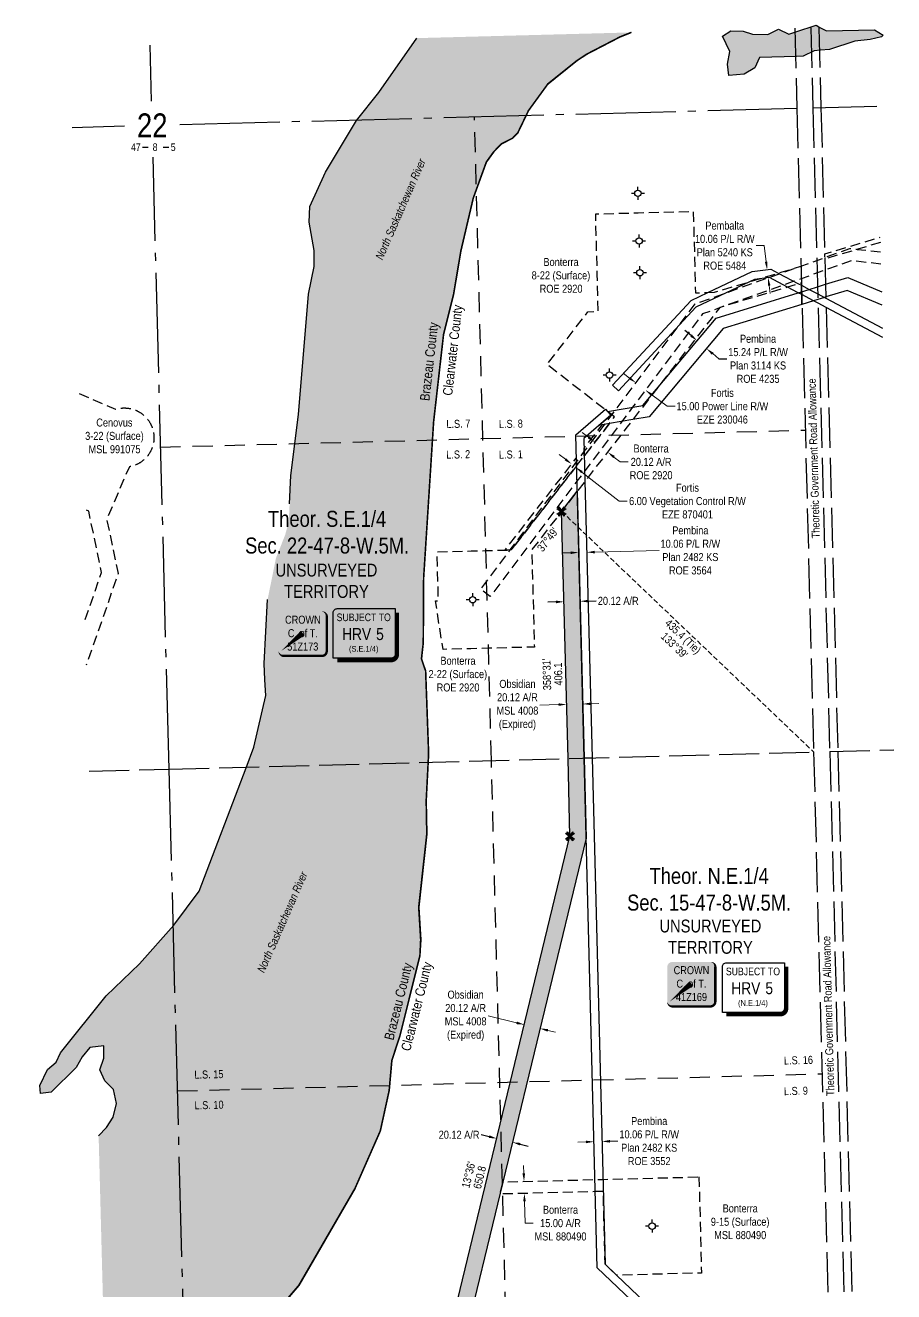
# Model space of a CAD drawing. Extents: x 627317 to 631716, y 5879068 to 5881748.
# Drawn here: x 628044 to 629129, y 5880166 to 5881748 of the extents above; entities that cross this region are included whole.
import ezdxf
from ezdxf.enums import TextEntityAlignment as Align

# ---------------------------------------------------------------- set-up
doc = ezdxf.new("R2010")
doc.units = 0
doc.header["$LTSCALE"] = 5
doc.header["$PDMODE"] = 35
doc.header["$PDSIZE"] = 5
for name, pattern in [('BORDER2', [22.225, 6.35, -3.175, 6.35, -3.175, 0, -3.175]), ('foc-ACCESSROAD', [3.75, 2.5, -1.25]), ('foc-FLOWLINE', [3.75, 2.5, -1.25]), ('foc-LSD', [8, 5, -3]), ('foc-QUARTERLINE', [33, 25, -3, 2, -3]), ('foc-TIELINE', [1.875, 1.25, -0.625]), ('foc-UNSURVEYED', [12.5, 10, -2.5])]:
    doc.linetypes.add(name, pattern=pattern)
doc.layers.get('Defpoints').update_dxf_attribs({"color": 9})
for name, color, linetype in [('10', 1, 'Continuous'), ('9', 3, 'Continuous'), ('AS-OWNER', 7, 'Continuous'), ('C-SYMBOL', 7, 'Continuous'), ('CG-NOTES', 7, 'Continuous'), ('CTW', 7, 'Continuous'), ('F-EZE', 190, 'foc-FLOWLINE'), ('F-RW', 190, 'Continuous'), ('F-WS', 190, 'foc-ACCESSROAD'), ('F-WS-S', 8, 'Continuous'), ('L-33', 7, 'Continuous'), ('L-BD', 7, 'Continuous'), ('L-BD1', 253, 'Continuous'), ('L-MON', 1, 'Continuous'), ('L-QSEC', 8, 'foc-QUARTERLINE'), ('L-ROAD-T', 7, 'Continuous'), ('L-SECLBL', 7, 'Continuous'), ('L-SECTION-LSD', 7, 'foc-LSD'), ('L-TIE', 7, 'foc-TIELINE'), ('L-UNS-T', 3, 'Continuous'), ('L-USEC', 7, 'foc-UNSURVEYED'), ('P-PROPOSED', 10, 'Continuous'), ('P-PROPOSED-H', 21, 'Continuous'), ('P-TXT', 4, 'Continuous'), ('T-WATER', 160, 'Continuous'), ('T-WATER-H', 133, 'Continuous'), ('T-WATER-T', 170, 'Continuous')]:
    doc.layers.add(name, color=color, linetype=linetype)
doc.layers.add('AS-COUNTY', color=7, linetype='BORDER2', lineweight=60, true_color=0xcc33ff)
for name, color, linetype, lineweight in [('C-RW-T', 13, 'Continuous', 9), ('F-AR-T', 190, 'Continuous', 9), ('F-EZE-T', 190, 'Continuous', 9), ('F-RW-T', 190, 'Continuous', 9), ('F-WS-T', 190, 'Continuous', 9)]:
    doc.layers.add(name, color=color, linetype=linetype, lineweight=lineweight)
doc.styles.add('100L', font='ARIALN.TTF', dxfattribs={"height": 11})
doc.styles.add('175L', font='ARIALN.TTF', dxfattribs={"height": 20})
doc.styles.add('240', font='ARIALN.TTF', dxfattribs={"height": 30})
doc.styles.add('80', font='ARIALN.TTF', dxfattribs={"height": 10})
doc.styles.add('80CG', font='ARIALN.TTF', dxfattribs={"height": 10})
doc.styles.add('80L', font='ARIALN.TTF', dxfattribs={"height": 10})
doc.styles.add('HRV', font='ARIALN.TTF', dxfattribs={"height": 3})
doc.styles.add('SIMPLEX', font='ARIALN.TTF')
doc.dimstyles.new('Compass 5 000', dxfattribs={"dimscale": 5, "dimtxt": 9, "dimasz": 2, "dimexe": 0.2, "dimexo": 0.0625, "dimgap": 0.5, "dimtad": 0, "dimtih": 1, "dimtoh": 1, "dimzin": 0, "dimdsep": 46, "dimtxsty": '80CG', "dimcen": 0.1, "dimse1": 1, "dimse2": 1, "dimclrd": 256, "dimclrt": 256, "dimaunit": 1, "dimadec": 4, "dimazin": 0, "dimtfac": 0.06, "dimtofl": 0, "dimtmove": 0, "dimatfit": 1, "dimfxl": 0.2, "dimtolj": 1, "dimtzin": 0, "dimlwd": -1, "dimarcsym": 0})

# ---------------------------------------------------------------- blocks, each defined once
blk = doc.blocks.new('L-SECLBL')
at = {"layer": '9', "color": 7}
for p, q in [((-5.1, -27.8), (-12.3, -27.8)), ((20.7, -27.8), (13.5, -27.8))]:
    blk.add_line(p, q, dxfattribs=at)
at = {"layer": '10', "color": 2, "style": 'SIMPLEX'}
blk.add_attdef('SEC', text='', height=30, dxfattribs=at).set_placement((0, 0), align=Align.MIDDLE)
at = {"layer": '10', "color": 5, "style": '80L'}
blk.add_attdef('TWP', text='', height=9.5, dxfattribs=at).set_placement((-14.4, -27.4), align=Align.MIDDLE_RIGHT)
blk.add_attdef('RGE', text='', height=9.5, dxfattribs=at).set_placement((3.6, -27.4), align=Align.MIDDLE_CENTER)
blk.add_attdef('MER', text='', height=9.5, dxfattribs=at).set_placement((23.2, -27.4), align=Align.MIDDLE_LEFT)
blk = doc.blocks.new('GABD')
for p, q in [((-0.81, 0), (-1.62, 0)), ((0, 0.81), (0, 1.62)), ((1.62, 0), (0.81, 0)), ((0, -0.81), (0, -1.62))]:
    blk.add_line(p, q)
blk.add_circle((0, 0), 0.8)
blk = doc.blocks.new('*U428')
h = blk.add_hatch(color=255)
edge = h.paths.add_edge_path()
edge.add_line((-24, -28.5), (24, -28.5))
edge.add_arc((24, -22.5), 6, 270, 360)
edge.add_line((30, -22.5), (30, 21))
edge.add_arc((24, 21), 6, 0, 90)
edge.add_line((24, 27), (-24, 27))
edge.add_arc((-24, 21), 6, 90, 180)
edge.add_line((-30, 21), (-30, -22.5))
edge.add_arc((-24, -22.5), 6, 180, 270)
at = {"color": 14, "flags": 128}
blk.add_lwpolyline([(-24, -28.5, 3, 3, 0), (24, -28.5, 3, 3, 0.414214), (30, -22.5, 3, 3, 0), (30, 21, 3, 0, 0.414214), (24, 27, 0, 0, 0), (-24, 27, 0, 0, 0.414214), (-30, 21, 0, 0, 0), (-30, -22.5, 0, 3, 0.414214)], format="xyseb", close=True, dxfattribs=at)
blk.add_lwpolyline([(-26.6, -22.1, 0, 7.5, 0), (0, 0, 0, 0, 0)], format="xyseb", dxfattribs=at)
at = {"color": 14, "style": '80'}
blk.add_attdef('ENTER_TEXT_001', (-26.8, -4.9), '', height=10, dxfattribs=at)
blk = doc.blocks.new('*D431')
at = {"layer": 'Defpoints', "color": 0, "transparency": 16777216}
for p in [(628836.1, 5881339.7), (628848.1, 5881330.7), (628819.1, 5881292)]:
    blk.add_point(p, dxfattribs=at)
at = {"layer": 'F-EZE-T', "transparency": 16777216}
for p, q in [((628799.1, 5881307), (628791.1, 5881313)), ((628827.1, 5881286), (628846.1, 5881271.8)), ((628846.1, 5881271.8), (628856.1, 5881271.8))]:
    blk.add_line(p, q, dxfattribs=at)
for points in [[(628800.1, 5881308.4), (628798.1, 5881305.7), (628807.1, 5881301)], [(628828.1, 5881287.3), (628826.1, 5881284.7), (628819.1, 5881292)]]:
    blk.add_solid(points, dxfattribs=at)
at = {"layer": 'F-EZE-T', "transparency": 16777216, "insert": (628915.2, 5881271.8), "char_height": 10, "attachment_point": 5, "style": '80CG'}
blk.add_mtext('\\A1;Fortis\\P15.00 Power Line R/W\\PEZE 230046', dxfattribs=at)
blk = doc.blocks.new('*D434')
at = {"layer": 'Defpoints', "color": 0, "transparency": 16777216}
for p in [(628727, 5881199.5), (628691.6, 5881154), (628696.5, 5881150.2)]:
    blk.add_point(p, dxfattribs=at)
at = {"layer": 'F-EZE-T', "transparency": 16777216}
for p, q in [((628719.1, 5881205.6), (628711.2, 5881211.7)), ((628739.7, 5881189.6), (628786.4, 5881153.3)), ((628786.4, 5881153.3), (628796.4, 5881153.3))]:
    blk.add_line(p, q, dxfattribs=at)
for points in [[(628720.1, 5881206.9), (628718, 5881204.3), (628727, 5881199.5)], [(628740.7, 5881190.9), (628738.7, 5881188.3), (628731.8, 5881195.7)]]:
    blk.add_solid(points, dxfattribs=at)
at = {"layer": 'F-EZE-T', "transparency": 16777216, "insert": (628871.6, 5881153.3), "char_height": 10, "attachment_point": 5, "style": '80CG'}
blk.add_mtext('\\A1;Fortis\\P6.00 Vegetation Control R/W\\PEZE 870401', dxfattribs=at)
blk = doc.blocks.new('*D436')
at = {"layer": 'C-RW-T', "transparency": 16777216}
for p, q in [((628710.6, 5880899.1), (628687.1, 5880898.5)), ((628750.7, 5880900.2), (628760.7, 5880900.4))]:
    blk.add_line(p, q, dxfattribs=at)
for points in [[(628710.6, 5880900.8), (628710.6, 5880897.5), (628720.6, 5880899.4)], [(628750.7, 5880901.8), (628750.8, 5880898.5), (628740.7, 5880899.9)]]:
    blk.add_solid(points, dxfattribs=at)
at = {"layer": 'Defpoints', "color": 0, "transparency": 16777216}
for p in [(628719.5, 5880940.6), (628739.7, 5880941.1), (628720.6, 5880899.4)]:
    blk.add_point(p, dxfattribs=at)
at = {"layer": 'C-RW-T', "transparency": 16777216, "insert": (628659.2, 5880898.5), "char_height": 10, "attachment_point": 5, "style": '80CG'}
blk.add_mtext('\\A1;Obsidian\\P20.12 A/R\\PMSL 4008\\P(Expired)', dxfattribs=at)
blk = doc.blocks.new('*D437')
at = {"layer": 'C-RW-T', "transparency": 16777216}
for p, q in [((628658.2, 5880501.7), (628622.5, 5880510.4)), ((628697.2, 5880492.3), (628706.9, 5880489.9))]:
    blk.add_line(p, q, dxfattribs=at)
for points in [[(628658.6, 5880503.3), (628657.8, 5880500.1), (628667.9, 5880499.4)], [(628697.6, 5880493.9), (628696.8, 5880490.7), (628687.4, 5880494.6)]]:
    blk.add_solid(points, dxfattribs=at)
at = {"layer": 'Defpoints', "color": 0, "transparency": 16777216}
for p in [(628667.9, 5880499.6), (628667.9, 5880499.4), (628687.5, 5880494.8)]:
    blk.add_point(p, dxfattribs=at)
at = {"layer": 'C-RW-T', "transparency": 16777216, "insert": (628594.5, 5880510.4), "char_height": 10, "attachment_point": 5, "style": '80CG'}
blk.add_mtext('\\A1;Obsidian\\P20.12 A/R\\PMSL 4008\\P(Expired)', dxfattribs=at)
blk = doc.blocks.new('*D440')
at = {"layer": 'Defpoints', "color": 0, "transparency": 16777216}
for p in [(628710.4, 5880304.7), (628667.8, 5880288.6), (628710.7, 5880289.7)]:
    blk.add_point(p, dxfattribs=at)
at = {"layer": 'F-AR-T', "transparency": 16777216}
for p, q in [((628667.1, 5880313.6), (628666.9, 5880323.6)), ((628668, 5880278.6), (628668.7, 5880251.5)), ((628668.7, 5880251.5), (628678.7, 5880251.5))]:
    blk.add_line(p, q, dxfattribs=at)
for points in [[(628668.8, 5880313.7), (628665.5, 5880313.6), (628667.4, 5880303.6)], [(628669.7, 5880278.7), (628666.4, 5880278.6), (628667.8, 5880288.6)]]:
    blk.add_solid(points, dxfattribs=at)
at = {"layer": 'F-AR-T', "transparency": 16777216, "insert": (628713, 5880251.5), "char_height": 10, "attachment_point": 5, "style": '80CG'}
blk.add_mtext('\\A1;Bonterra\\P15.00 A/R\\PMSL 880490', dxfattribs=at)
blk = doc.blocks.new('*D456')
at = {"layer": 'Defpoints', "color": 0, "transparency": 16777216}
for p in [(628755.9, 5881226.8), (628771.8, 5881214.4), (628771.9, 5881214.5)]:
    blk.add_point(p, dxfattribs=at)
at = {"layer": 'F-RW-T', "transparency": 16777216}
for p, q in [((628748, 5881233), (628740.1, 5881239.1)), ((628779.8, 5881208.4), (628787.7, 5881202.3)), ((628787.7, 5881202.3), (628797.7, 5881202.3))]:
    blk.add_line(p, q, dxfattribs=at)
for points in [[(628749.1, 5881234.3), (628747, 5881231.7), (628755.9, 5881226.9)], [(628780.8, 5881209.7), (628778.7, 5881207.1), (628771.9, 5881214.5)]]:
    blk.add_solid(points, dxfattribs=at)
at = {"layer": 'F-RW-T', "transparency": 16777216, "insert": (628826.2, 5881202.3), "char_height": 10, "attachment_point": 5, "style": '80CG'}
blk.add_mtext('\\A1;Bonterra\\P20.12 A/R\\PROE 2920', dxfattribs=at)
blk = doc.blocks.new('*D459')
at = {"layer": 'Defpoints', "color": 0, "transparency": 16777216}
for p in [(628754.7, 5880352.6), (628764.8, 5880353.5), (628764.8, 5880352.9)]:
    blk.add_point(p, dxfattribs=at)
at = {"layer": 'F-RW-T', "transparency": 16777216}
for p, q in [((628744.7, 5880353), (628734.7, 5880352.7)), ((628774.8, 5880353.7), (628784.8, 5880354))]:
    blk.add_line(p, q, dxfattribs=at)
for points in [[(628744.7, 5880354.6), (628744.8, 5880351.3), (628754.7, 5880353.2)], [(628774.7, 5880355.4), (628774.8, 5880352.1), (628764.8, 5880353.5)]]:
    blk.add_solid(points, dxfattribs=at)
at = {"layer": 'F-RW-T', "transparency": 16777216, "insert": (628823.8, 5880354), "char_height": 10, "attachment_point": 5, "style": '80CG'}
blk.add_mtext('\\A1;Pembina\\P10.06 P/L R/W\\PPlan 2482 KS\\PROE 3552', dxfattribs=at)
blk = doc.blocks.new('*D461')
at = {"layer": 'Defpoints', "color": 0, "transparency": 16777216}
for p in [(628745.9, 5881089.4), (628736.1, 5881078.7), (628746.1, 5881078.9)]:
    blk.add_point(p, dxfattribs=at)
at = {"layer": 'F-RW-T', "transparency": 16777216}
for p, q in [((628725.8, 5881088.9), (628715.8, 5881088.6)), ((628755.9, 5881089.6), (628836.1, 5881091.7))]:
    blk.add_line(p, q, dxfattribs=at)
for points in [[(628725.8, 5881090.5), (628725.9, 5881087.2), (628735.8, 5881089.1)], [(628755.8, 5881091.3), (628755.9, 5881088), (628745.9, 5881089.4)]]:
    blk.add_solid(points, dxfattribs=at)
at = {"layer": 'F-RW-T', "transparency": 16777216, "insert": (628875.2, 5881091.7), "char_height": 10, "attachment_point": 5, "style": '80CG'}
blk.add_mtext('\\A1;Pembina\\P10.06 P/L R/W\\PPlan 2482 KS\\PROE 3564', dxfattribs=at)
blk = doc.blocks.new('*D465')
at = {"layer": 'Defpoints', "color": 0, "transparency": 16777216}
for p in [(628880.7, 5881350.1), (628892.4, 5881340.3), (628895.4, 5881343.9)]:
    blk.add_point(p, dxfattribs=at)
at = {"layer": 'F-RW', "transparency": 16777216}
for p, q in [((628876.1, 5881360.1), (628868.4, 5881366.6)), ((628903.1, 5881337.5), (628910.7, 5881331)), ((628910.7, 5881331), (628920.7, 5881331))]:
    blk.add_line(p, q, dxfattribs=at)
for points in [[(628877.2, 5881361.4), (628875, 5881358.8), (628883.7, 5881353.7)], [(628904.1, 5881338.7), (628902, 5881336.2), (628895.4, 5881343.9)]]:
    blk.add_solid(points, dxfattribs=at)
at = {"layer": 'F-RW', "transparency": 16777216, "insert": (628959.8, 5881331), "char_height": 10, "attachment_point": 5, "style": '80CG'}
blk.add_mtext('\\A1;Pembina\\P15.24 P/L R/W\\PPlan 3114 KS\\PROE 4235', dxfattribs=at)
blk = doc.blocks.new('*D468')
at = {"layer": 'Defpoints', "color": 0, "transparency": 16777216}
for p in [(628967.6, 5881441.9), (628971.1, 5881442.4), (628968.8, 5881431.9)]:
    blk.add_point(p, dxfattribs=at)
at = {"layer": 'F-RW-T', "transparency": 16777216}
for p, q in [((628967.3, 5881472.4), (628957.3, 5881472.4)), ((628969.9, 5881452.3), (628967.3, 5881472.4)), ((628973.7, 5881422.5), (628974.9, 5881412.6))]:
    blk.add_line(p, q, dxfattribs=at)
for points in [[(628971.5, 5881452.5), (628968.2, 5881452.1), (628971.1, 5881442.4)], [(628975.3, 5881422.7), (628972, 5881422.3), (628972.4, 5881432.4)]]:
    blk.add_solid(points, dxfattribs=at)
at = {"layer": 'F-RW-T', "transparency": 16777216, "insert": (628918.2, 5881472.4), "char_height": 10, "attachment_point": 5, "style": '80CG'}
blk.add_mtext('\\A1;Pembalta\\P10.06 P/L R/W\\PPlan 5240 KS\\PROE 5484', dxfattribs=at)
blk = doc.blocks.new('HRV')
blk.add_lwpolyline([(-35.1, 31.6), (37.2, 31.6), (37.2, -25.5, -0.414214), (32.2, -30.5), (-40.1, -30.5), (-40.1, 26.6, -0.414214)], format="xyb", close=True)
at = {"const_width": 5, "flags": 128}
blk.add_lwpolyline([(-35.1, -33), (32.2, -33, 0.414214), (39.7, -25.5), (39.7, 26.6)], format="xyb", dxfattribs=at)
at = {"style": '80L'}
blk.add_text('SUBJECT TO', height=9.5, dxfattribs=at).set_placement((-2, 13.1), align=Align.BOTTOM_CENTER)
blk.add_attdef('(N.W.1/4 00)', text='', height=7.12, dxfattribs=at).set_placement((-2, -24.4), align=Align.BOTTOM_CENTER)
at = {"layer": 'CTW', "color": 3, "style": 'HRV'}
blk.add_text('HRV', height=15, dxfattribs=at).set_placement((-10.9, -0.2), align=Align.MIDDLE_CENTER)
blk.add_attdef('0', text='', height=15, dxfattribs=at).set_placement((18.3, -0.2), align=Align.MIDDLE_CENTER)
blk = doc.blocks.new('TEMP')
h = blk.add_hatch(color=255)
h.dxf.hatch_style = 1
h.paths.add_polyline_path([(0, 0.25), (-0.67, 1.15), (-0.67, 0.67), (-1.15, 0.67), (-0.25, 0), (-1.15, -0.67), (-0.67, -0.67), (-0.67, -1.15), (0, -0.25), (0.67, -1.15), (0.67, -0.67), (1.15, -0.67), (0.25, 0), (1.15, 0.67), (0.67, 0.67), (0.67, 1.15)])
h.paths.add_polyline_path([(0.57, 0.85), (0.57, 0.57), (0.85, 0.57), (0.08, 0), (0.85, -0.57), (0.57, -0.57), (0.57, -0.85), (0, -0.08), (-0.57, -0.85), (-0.57, -0.57), (-0.85, -0.57), (-0.08, 0), (-0.85, 0.57), (-0.57, 0.57), (-0.57, 0.85), (0, 0.08)], flags=16)
h = blk.add_hatch(color=1)
h.dxf.hatch_style = 1
h.paths.add_polyline_path([(0, 0.08), (-0.57, 0.85), (-0.57, 0.57), (-0.85, 0.57), (-0.08, 0), (-0.85, -0.57), (-0.57, -0.57), (-0.57, -0.85), (0, -0.08), (0.57, -0.85), (0.57, -0.57), (0.85, -0.57), (0.08, 0), (0.85, 0.57), (0.57, 0.57), (0.57, 0.85)])
at = {"color": 1}
for p, q in [((-0.08, 0), (0.08, 0)), ((0, 0.08), (0, -0.08))]:
    blk.add_line(p, q, dxfattribs=at)
at = {"color": 255, "flags": 128}
blk.add_lwpolyline([(-0.25, 0), (-1.15, 0.67), (-0.67, 0.67), (-0.67, 1.15), (0, 0.25), (0.67, 1.15), (0.67, 0.67), (1.15, 0.67), (0.25, 0), (1.15, -0.67), (0.67, -0.67), (0.67, -1.15), (0, -0.25), (-0.67, -1.15), (-0.67, -0.67), (-1.15, -0.67)], close=True, dxfattribs=at)
at = {"color": 1, "flags": 128}
blk.add_lwpolyline([(-0.08, 0), (-0.85, 0.57), (-0.57, 0.57), (-0.57, 0.85), (0, 0.08), (0.57, 0.85), (0.57, 0.57), (0.85, 0.57), (0.08, 0), (0.85, -0.57), (0.57, -0.57), (0.57, -0.85), (0, -0.08), (-0.57, -0.85), (-0.57, -0.57), (-0.85, -0.57)], close=True, dxfattribs=at)
blk = doc.blocks.new('*D473')
at = {"layer": 'Defpoints', "color": 0, "transparency": 16777216}
for p in [(628692.3, 5880600.1), (628711.8, 5880595.3), (628633.5, 5880357.2)]:
    blk.add_point(p, dxfattribs=at)
at = {"layer": 'P-TXT', "transparency": 16777216}
for p, q in [((628623.8, 5880359.5), (628614, 5880361.9)), ((628662.8, 5880350.1), (628672.5, 5880347.8))]:
    blk.add_line(p, q, dxfattribs=at)
for points in [[(628624.2, 5880361.2), (628623.4, 5880357.9), (628633.5, 5880357.2)], [(628663.1, 5880351.7), (628662.4, 5880348.5), (628653, 5880352.5)]]:
    blk.add_solid(points, dxfattribs=at)
at = {"layer": 'P-TXT', "transparency": 16777216, "insert": (628586.3, 5880361.9), "char_height": 10, "attachment_point": 5, "style": '80CG'}
blk.add_mtext('\\A1;20.12 A/R', dxfattribs=at)
blk = doc.blocks.new('*D474')
at = {"layer": 'Defpoints', "color": 0, "transparency": 16777216}
for p in [(628717.2, 5881031), (628737.3, 5881031.6), (628737.4, 5881028.2)]:
    blk.add_point(p, dxfattribs=at)
at = {"layer": 'P-TXT', "transparency": 16777216}
for p, q in [((628707.3, 5881027.4), (628697.3, 5881027.1)), ((628747.4, 5881028.4), (628757.4, 5881028.7))]:
    blk.add_line(p, q, dxfattribs=at)
for points in [[(628707.3, 5881029.1), (628707.3, 5881025.7), (628717.3, 5881027.6)], [(628747.4, 5881030.1), (628747.4, 5881026.8), (628737.4, 5881028.2)]]:
    blk.add_solid(points, dxfattribs=at)
at = {"layer": 'P-TXT', "transparency": 16777216, "insert": (628785.1, 5881028.7), "char_height": 10, "attachment_point": 5, "style": '80CG'}
blk.add_mtext('\\A1;20.12 A/R', dxfattribs=at)

msp = doc.modelspace()

# ---------------------------------------------------------------- hatches: boundary and pattern name
at = {"layer": 'P-PROPOSED-H'}
h = msp.add_hatch(color=256, dxfattribs=at)
h.dxf.hatch_style = 1
h.paths.add_polyline_path([(628108.688, 5879862.311), (628085.091, 5879839.375), (628084.139, 5879866.499), (628110.171, 5879891.801), (628558.133, 5880096.058), (628575.305, 5880116.853), (628724.856, 5880734.649), (628722.367, 5880831.869), (628714.365, 5881140.468), (628733.835, 5881165.556), (628742.474, 5880832.39), (628745.027, 5880732.486), (628589.024, 5880088.037), (628121.689, 5879874.948)])
at = {"layer": 'T-WATER-H'}
h = msp.add_hatch(color=256, dxfattribs=at)
h.dxf.hatch_style = 1
h.paths.add_polyline_path([(627321.48, 5879931.767), (627317.316, 5880089.942), (628142.552, 5880111.846), (628136.027, 5880360.629), (628145.915, 5880371.099), (628154.125, 5880383.961), (628158.23, 5880400.815), (628154.625, 5880418.524), (628143.653, 5880429.35), (628137.487, 5880442.933), (628142.665, 5880457.616), (628142.584, 5880472.92), (628124.836, 5880470.746), (628115.395, 5880459.279), (628107.974, 5880445.96), (628076.751, 5880415.049), (628063.386, 5880413.63), (628062.556, 5880423.629), (628072.312, 5880443.215), (628083.058, 5880452.755), (628088.264, 5880464.4), (628145.262, 5880535.481), (628187.07, 5880575.334), (628230.084, 5880623.599), (628261.725, 5880666.338), (628320.29, 5880820.334), (628330.088, 5880846.097), (628344.745, 5880910.55), (628343.767, 5880930.281), (628342.767, 5880950.521), (628347.093, 5881030.403), (628357.583, 5881082.227), (628369.031, 5881111.026), (628373.548, 5881128.014), (628376.315, 5881185.334), (628385.571, 5881261.606), (628398.374, 5881411.6), (628405.247, 5881446.226), (628405.082, 5881466.533), (628398.89, 5881501.859), (628400.004, 5881521.189), (628419.383, 5881564.213), (628458.005, 5881628.881), (628485.938, 5881663.506), (628533.639, 5881731.574), (628801.304, 5881738.67), (628787.124, 5881732.981), (628745.92, 5881711.61), (628733.642, 5881703.516), (628696.928, 5881673.937), (628673.061, 5881641.147), (628669.799, 5881634.376), (628659.735, 5881613.482), (628653.143, 5881606.563), (628639.283, 5881599.615), (628629.274, 5881589.262), (628620.451, 5881577.039), (628603.997, 5881531.715), (628588.494, 5881465.632), (628579.439, 5881411.525), (628566.879, 5881361.249), (628554.503, 5881252.484), (628542.033, 5881057.527), (628541.563, 5880976.087), (628539.297, 5880956.413), (628544.535, 5880941.097), (628548.255, 5880838.157), (628545.234, 5880779.277), (628545.957, 5880737.365), (628535.883, 5880646.001), (628538.349, 5880605.566), (628537.376, 5880585.463), (628512.416, 5880485.575), (628502.283, 5880454.608), (628498.95, 5880417.043), (628487.883, 5880366.635), (628456.448, 5880295.271), (628385.946, 5880173.647), (628366.347, 5880150.809), (628355.071, 5880141.017), (628313.459, 5880119.277), (628283.49, 5880107.043), (628239.925, 5880068.212), (628226.259, 5880060.735), (628074.579, 5880020.639), (628053.469, 5880008.886), (628033.747, 5879999.887), (628021.07, 5879991.184), (627992.807, 5879977.571), (627943.566, 5879964.371), (627856.36, 5879945.617), (627818.914, 5879940.675), (627677.265, 5879934.365), (627645.009, 5879943.69), (627610.876, 5879935.388), (627572.699, 5879931.02), (627556.214, 5879926.379), (627519.423, 5879931.822), (627441.978, 5879931.501), (627421.777, 5879934.315), (627390.08, 5879938.848), (627328.274, 5879937.977)])
h = msp.add_hatch(color=256, dxfattribs=at)
h.dxf.hatch_style = 1
h.paths.add_polyline_path([(628923.245, 5881684.881), (628921.41, 5881699.066), (628924.354, 5881714.875), (628915.576, 5881734.169), (628925.576, 5881740.832), (628941.365, 5881740.286), (628952.857, 5881736.717), (628971.818, 5881736.068), (628985.211, 5881742.644), (628998.366, 5881736.706), (629007.08, 5881739.495), (629032.306, 5881747.564), (629037.121, 5881744.946), (629045.315, 5881740.49), (629105.074, 5881742.139), (629116.226, 5881735.428), (629114.027, 5881733.161), (629099.828, 5881729.778), (629080.705, 5881727.744), (629049.073, 5881717.427), (629037.873, 5881716.44), (629030.06, 5881715.751), (629016.017, 5881708.977), (629007.89, 5881708.709), (628961.684, 5881707.185), (628955.557, 5881694.382), (628942.497, 5881686.563)])

# ---------------------------------------------------------------- linework, layer by layer
at = {"layer": 'F-EZE', "flags": 128}
for points in [[(629112.644, 5881476.499), (629043.33, 5881455.645), (629043.165, 5881461.965), (629112.479, 5881482.82)], [(629113.354, 5881449.343), (629097.981, 5881451.065), (629076.39, 5881453.483), (629043.692, 5881441.803), (629013.796, 5881431.125), (629004.6, 5881427.84), (628991.753, 5881423.251), (628918.41, 5881397.054), (628911.603, 5881394.622), (628890.477, 5881387.076), (628802.971, 5881270.566), (628789.697, 5881252.893), (628743.232, 5881191.03), (628733.51, 5881178.086), (628625.278, 5881033.999), (628613.273, 5881043.016), (628650.324, 5881092.34), (628732.883, 5881202.253), (628742.605, 5881215.197), (628768.209, 5881249.286), (628777.093, 5881261.113), (628781.478, 5881266.952), (628861.039, 5881372.884), (628881.18, 5881399.7), (628919.996, 5881413.565), (628974.016, 5881432.761), (628986.587, 5881437.35), (629013.397, 5881446.735), (629043.279, 5881457.6), (629074.609, 5881468.791), (629083.657, 5881467.778), (629112.958, 5881464.496)]]:
    msp.add_lwpolyline(points, dxfattribs=at)
for points in [[(628742.743, 5881209.873), (628742.494, 5881219.5), (628765.219, 5881248.783), (628774.097, 5881250.274), (628762.451, 5881235.268), (628742.743, 5881209.873)], [(628733.011, 5881197.331), (628651.556, 5881092.373), (628643.673, 5881092.164), (628732.761, 5881206.959), (628733.011, 5881197.331)]]:
    msp.add_lwpolyline(points, close=True, dxfattribs=at)
at = {"layer": 'F-RW'}
for points in [[(628985.113, 5881438.129), (629010.477, 5881424.737), (629014.012, 5881422.871), (629014.221, 5881414.868), (629014.313, 5881411.341), (629010.059, 5881413.586), (628996.754, 5881420.612), (628974.039, 5881432.605), (628961.39, 5881430.991), (628955.299, 5881430.214), (628949.118, 5881427.299), (628882.229, 5881395.753), (628785.333, 5881291.18), (628777.957, 5881298.015), (628876.178, 5881404.017), (628897.076, 5881413.873), (628952.449, 5881439.988), (628975.92, 5881442.982), (628985.113, 5881438.129)], [(628765.219, 5881248.783), (628761.339, 5881248.133), (628775.777, 5881260.596), (628771.695, 5881265.308), (628815.662, 5881272.699), (628832.905, 5881293.214), (628907.542, 5881382.017), (629010.059, 5881413.586), (629014.221, 5881414.868), (629014.313, 5881411.341), (629014.634, 5881399.056), (628916.318, 5881368.779), (628823.715, 5881258.603), (628803.398, 5881255.192), (628774.097, 5881250.274), (628765.219, 5881248.783)], [(628743.569, 5881178.098), (628752.527, 5880832.651), (628742.474, 5880832.39), (628732.006, 5881236.091), (628769.206, 5881268.207), (628771.695, 5881265.308), (628775.777, 5881260.596), (628742.182, 5881231.591), (628743.569, 5881178.098)], [(628752.527, 5880832.651), (628768.688, 5880200.177), (628783.081, 5880186.483), (628944.308, 5880033.085), (628930.113, 5880032.708), (628758.741, 5880195.762), (628742.474, 5880832.39), (628752.527, 5880832.651)]]:
    msp.add_lwpolyline(points, close=True, dxfattribs=at)
for points in [[(629115.746, 5881357.783), (629044.91, 5881395.185), (629034.733, 5881400.559), (629029.127, 5881403.519), (629014.313, 5881411.341), (629014.221, 5881414.868), (629014.012, 5881422.871), (629023.66, 5881417.776), (629034.432, 5881412.089), (629042.727, 5881407.708), (629044.609, 5881406.714), (629115.445, 5881369.312)], [(629114.696, 5881397.99), (629071.159, 5881416.464), (629044.568, 5881408.276), (629042.727, 5881407.708), (629034.612, 5881405.209), (629029.127, 5881403.519), (629014.634, 5881399.056), (629014.313, 5881411.341), (629014.221, 5881414.868), (629023.66, 5881417.776), (629034.198, 5881421.021), (629044.155, 5881424.087), (629071.992, 5881432.66), (629114.258, 5881414.724)]]:
    msp.add_lwpolyline(points, dxfattribs=at)
at = {"layer": 'F-WS', "flags": 128}
for points in [[(628897.076, 5881413.873), (628905.21, 5881414.088), (628949.118, 5881427.299), (628961.39, 5881430.991), (628985.113, 5881438.129), (629013.391, 5881446.637), (629013.936, 5881425.778), (629010.477, 5881424.737), (628996.754, 5881420.612), (628911.992, 5881395.124), (628901.088, 5881381.076), (628832.905, 5881293.214), (628803.398, 5881255.192), (628796.377, 5881246.146), (628788.469, 5881235.957), (628743.567, 5881178.096), (628733.834, 5881165.555), (628714.364, 5881140.467), (628677.149, 5881092.515), (628680.37, 5880971.101), (628622.973, 5880969.578), (628601.102, 5880968.998), (628566.268, 5880968.074), (628556.803, 5881028.838), (628560.491, 5881028.939), (628558.874, 5881089.914), (628601.557, 5881091.047), (628619.781, 5881091.53), (628643.673, 5881092.164), (628651.556, 5881092.373), (628733.011, 5881197.331), (628742.743, 5881209.873), (628762.452, 5881235.268), (628774.097, 5881250.274), (628780.472, 5881258.488), (628771.695, 5881265.308), (628768.611, 5881267.693), (628696.144, 5881323.933), (628747.228, 5881389.757), (628760.145, 5881390.101), (628758.918, 5881436.345), (628756.93, 5881512.052), (628810.184, 5881513.465), (628817.885, 5881513.67), (628878.861, 5881515.287), (628881.562, 5881413.461), (628897.076, 5881413.873)], [(628886.012, 5880309.225), (628889.08, 5880189.192), (628783.081, 5880186.483), (628768.687, 5880200.178), (628766.362, 5880291.154), (628756.311, 5880290.897), (628640.819, 5880287.946), (628637.395, 5880287.857), (628640.487, 5880300.63), (628641.052, 5880302.967), (628755.927, 5880305.901), (628765.979, 5880306.159), (628886.012, 5880309.225)]]:
    msp.add_lwpolyline(points, close=True, dxfattribs=at)
for points in [[(628111.712, 5881287.68), (628157.107, 5881267.993), (628157.724, 5881268.18), (628158.346, 5881268.356), (628158.969, 5881268.52), (628159.595, 5881268.674), (628160.224, 5881268.817), (628160.856, 5881268.949), (628161.489, 5881269.07), (628161.966, 5881269.153), (628162.444, 5881269.23), (628162.922, 5881269.302), (628163.402, 5881269.365), (628164.043, 5881269.442), (628164.684, 5881269.507), (628165.166, 5881269.55), (628165.649, 5881269.585), (628166.132, 5881269.614), (628166.615, 5881269.637), (628167.26, 5881269.657), (628167.905, 5881269.667), (628168.55, 5881269.665), (628169.034, 5881269.656), (628169.517, 5881269.641), (628170.162, 5881269.611), (628170.805, 5881269.569), (628171.448, 5881269.516), (628172.09, 5881269.453), (628172.731, 5881269.378), (628173.37, 5881269.292), (628174.008, 5881269.195), (628174.644, 5881269.086), (628175.278, 5881268.967), (628175.91, 5881268.837), (628176.382, 5881268.733), (628176.853, 5881268.621), (628177.478, 5881268.463), (628178.101, 5881268.294), (628178.721, 5881268.115), (628179.337, 5881267.925), (628179.95, 5881267.723), (628180.56, 5881267.512), (628181.165, 5881267.29), (628181.767, 5881267.057), (628182.364, 5881266.815), (628182.958, 5881266.561), (628183.546, 5881266.297), (628184.13, 5881266.023), (628184.709, 5881265.739), (628185.283, 5881265.444), (628185.853, 5881265.141), (628186.416, 5881264.827), (628186.974, 5881264.503), (628187.526, 5881264.169), (628188.072, 5881263.826), (628188.613, 5881263.474), (628189.146, 5881263.112), (628189.674, 5881262.741), (628190.196, 5881262.361), (628190.71, 5881261.971), (628191.217, 5881261.574), (628191.718, 5881261.167), (628192.211, 5881260.751), (628192.697, 5881260.327), (628193.176, 5881259.894), (628193.647, 5881259.453), (628194.11, 5881259.005), (628194.565, 5881258.547), (628195.013, 5881258.082), (628195.452, 5881257.61), (628195.882, 5881257.13), (628196.305, 5881256.642), (628196.719, 5881256.147), (628197.124, 5881255.645), (628197.52, 5881255.137), (628197.908, 5881254.621), (628198.286, 5881254.098), (628198.655, 5881253.569), (628199.015, 5881253.034), (628199.365, 5881252.492), (628199.707, 5881251.945), (628200.038, 5881251.392), (628200.36, 5881250.833), (628200.672, 5881250.267), (628200.974, 5881249.697), (628201.267, 5881249.122), (628201.548, 5881248.542), (628201.82, 5881247.958), (628202.082, 5881247.367), (628202.333, 5881246.774), (628202.575, 5881246.176), (628202.805, 5881245.573), (628203.025, 5881244.966), (628203.234, 5881244.356), (628203.433, 5881243.743), (628203.621, 5881243.126), (628203.799, 5881242.505), (628203.965, 5881241.882), (628204.12, 5881241.256), (628204.264, 5881240.627), (628204.398, 5881239.996), (628204.521, 5881239.363), (628204.632, 5881238.727), (628204.733, 5881238.09), (628204.822, 5881237.451), (628204.9, 5881236.811), (628204.967, 5881236.17), (628205.029, 5881235.446), (628205.086, 5881234.561), (628205.114, 5881233.917), (628205.13, 5881233.272), (628205.135, 5881232.627), (628205.129, 5881231.982), (628205.112, 5881231.337), (628205.084, 5881230.692), (628205.026, 5881229.807), (628204.964, 5881229.084), (628204.896, 5881228.442), (628204.784, 5881227.563), (628204.678, 5881226.845), (628204.572, 5881226.208), (628204.454, 5881225.575), (628204.325, 5881224.942), (628204.185, 5881224.313), (628204.035, 5881223.685), (628203.873, 5881223.061), (628203.701, 5881222.439), (628203.517, 5881221.821), (628203.324, 5881221.206), (628203.119, 5881220.594), (628202.904, 5881219.985), (628202.678, 5881219.381), (628202.441, 5881218.781), (628202.195, 5881218.185), (628201.938, 5881217.593), (628201.67, 5881217.007), (628201.393, 5881216.424), (628201.105, 5881215.846), (628200.807, 5881215.274), (628200.5, 5881214.707), (628200.182, 5881214.146), (628199.855, 5881213.59), (628199.518, 5881213.039), (628199.172, 5881212.496), (628198.816, 5881211.958), (628198.451, 5881211.426), (628198.077, 5881210.9), (628197.693, 5881210.382), (628197.3, 5881209.87), (628196.9, 5881209.365), (628196.489, 5881208.866), (628196.071, 5881208.376), (628195.643, 5881207.892), (628195.208, 5881207.416), (628194.764, 5881206.948), (628194.313, 5881206.488), (628193.853, 5881206.035), (628193.385, 5881205.59), (628192.91, 5881205.154), (628192.427, 5881204.726), (628191.937, 5881204.307), (628191.44, 5881203.896), (628190.936, 5881203.494), (628190.424, 5881203.101), (628189.906, 5881202.717), (628189.381, 5881202.342), (628188.85, 5881201.976), (628188.312, 5881201.619), (628187.769, 5881201.272), (628187.219, 5881200.934), (628186.664, 5881200.605), (628186.103, 5881200.287), (628185.536, 5881199.979), (628184.964, 5881199.68), (628184.387, 5881199.391), (628183.805, 5881199.113), (628183.219, 5881198.845), (628182.628, 5881198.588), (628182.032, 5881198.339), (628181.432, 5881198.102), (628180.828, 5881197.875), (628180.22, 5881197.659), (628179.609, 5881197.453), (628178.994, 5881197.258), (628178.376, 5881197.074), (628177.755, 5881196.901), (628177.13, 5881196.738), (628176.503, 5881196.586), (628176.032, 5881196.48), (628175.558, 5881196.38), (628174.925, 5881196.255), (628174.449, 5881196.169), (628146.004, 5881130.841), (628160.456, 5881062.882), (628120.612, 5880948.333)], [(628119.119, 5881005.265), (628139.765, 5881064.338), (628123.643, 5881140.717), (628115.473, 5881144.261)]]:
    msp.add_lwpolyline(points, dxfattribs=at)
at = {"layer": 'L-QSEC', "flags": 128}
for points in [[(628202.17, 5881652.756), (628200.335, 5881722.738)], [(628237.442, 5881623.689), (629008.23, 5881644.12)], [(629028.333, 5881644.653), (629108.195, 5881646.77)], [(628102.992, 5881620.125), (628168.207, 5881621.854)], [(628224.047, 5880818.652), (628204.005, 5881582.804)], [(628244.348, 5880044.513), (628224.047, 5880818.652)]]:
    msp.add_lwpolyline(points, dxfattribs=at)
at = {"layer": 'L-SECTION-LSD', "flags": 128}
for points in [[(628626.645, 5880829.333), (628605.594, 5881633.448)], [(628213.502, 5881220.715), (629018.736, 5881242.067)], [(628668.747, 5879221.105), (628626.645, 5880829.333)], [(628234.591, 5880416.595), (629039.749, 5880437.96)]]:
    msp.add_lwpolyline(points, dxfattribs=at)
at = {"layer": 'L-TIE', "flags": 128}
msp.add_lwpolyline([(628714.365, 5881140.468), (629029.242, 5880840.014)], dxfattribs=at)
at = {"layer": 'L-USEC', "flags": 128}
for points in [[(629005.618, 5881744.087), (629008.23, 5881644.12)], [(629025.721, 5881744.62), (629028.334, 5881644.646)], [(629035.778, 5881744.886), (629038.39, 5881644.92)], [(629008.23, 5881644.12), (629029.242, 5880840.014)], [(629028.334, 5881644.646), (629049.345, 5880840.539)], [(629038.39, 5881644.909), (629059.402, 5880840.802), (629059.403, 5880840.776)], [(628224.047, 5880818.652), (629029.242, 5880840.014)], [(629029.242, 5880840.014), (629050.253, 5880035.906)], [(629049.346, 5880840.522), (629129.21, 5880842.539)], [(629049.346, 5880840.522), (629070.357, 5880036.431)], [(629059.403, 5880840.776), (629080.413, 5880036.706)], [(628124.083, 5880816.001), (628224.047, 5880818.652)]]:
    msp.add_lwpolyline(points, dxfattribs=at)
at = {"layer": 'P-PROPOSED', "flags": 128}
msp.add_lwpolyline([(628108.688, 5879862.311), (628085.091, 5879839.375), (628084.139, 5879866.499), (628110.171, 5879891.801), (628558.133, 5880096.058), (628575.305, 5880116.853), (628724.856, 5880734.649), (628722.367, 5880831.869), (628714.365, 5881140.468), (628733.835, 5881165.556), (628742.474, 5880832.39), (628745.027, 5880732.486), (628589.024, 5880088.037), (628121.689, 5879874.948), (628108.688, 5879862.311)], close=True, dxfattribs=at)
at = {"layer": 'T-WATER'}
msp.add_lwpolyline([(628923.245, 5881684.881), (628921.41, 5881699.066), (628924.354, 5881714.875), (628915.576, 5881734.169), (628925.576, 5881740.832), (628941.365, 5881740.286), (628952.857, 5881736.717), (628971.818, 5881736.068), (628985.211, 5881742.644), (628998.366, 5881736.706), (629007.08, 5881739.495), (629032.306, 5881747.564), (629037.121, 5881744.946), (629045.315, 5881740.49), (629105.074, 5881742.139), (629116.226, 5881735.428), (629114.027, 5881733.161), (629099.828, 5881729.778), (629080.705, 5881727.744), (629049.073, 5881717.427), (629037.873, 5881716.44), (629030.06, 5881715.751), (629016.017, 5881708.977), (629007.89, 5881708.709), (628961.684, 5881707.185), (628955.557, 5881694.382), (628942.497, 5881686.563), (628923.245, 5881684.881)], close=True, dxfattribs=at)
for points in [[(628374.6, 5881149.808), (628376.315, 5881185.334), (628385.571, 5881261.606), (628398.374, 5881411.6), (628405.247, 5881446.226), (628405.082, 5881466.533), (628398.89, 5881501.859), (628400.004, 5881521.189), (628419.383, 5881564.213), (628458.005, 5881628.881), (628485.938, 5881663.506), (628533.639, 5881731.574)], [(628136.027, 5880360.629), (628145.915, 5880371.099), (628154.125, 5880383.961), (628158.23, 5880400.815), (628154.625, 5880418.524), (628143.653, 5880429.35), (628137.487, 5880442.933), (628142.665, 5880457.616), (628142.584, 5880472.92), (628124.836, 5880470.746), (628115.395, 5880459.279), (628107.974, 5880445.96), (628076.751, 5880415.049), (628063.386, 5880413.63), (628062.556, 5880423.629), (628072.312, 5880443.215), (628083.058, 5880452.755), (628088.264, 5880464.4), (628088.264, 5880464.4), (628145.262, 5880535.481), (628187.07, 5880575.334), (628230.084, 5880623.599), (628261.725, 5880666.338), (628320.29, 5880820.334), (628330.088, 5880846.097), (628344.745, 5880910.55), (628343.767, 5880930.281), (628342.767, 5880950.521), (628347.093, 5881030.403)]]:
    msp.add_lwpolyline(points, dxfattribs=at)

# ---------------------------------------------------------------- block references
at = {"layer": 'AS-OWNER'}
ref = msp.add_blockref('*U428', (628390.966, 5880988.45), dxfattribs=dict(at, xscale=0.999674, yscale=0.999674, zscale=0.999674))
ref.add_attrib('ENTER_TEXT_001', 'CROWN', (628368.913, 5881000.218), dxfattribs={"layer": '0', "color": 14, "height": 9.9967, "style": '80'})
ref.add_attrib('ENTER_TEXT_002', 'C. of T.', (628372.408, 5880983.38), dxfattribs={"layer": '0', "color": 14, "height": 9.9967, "style": '80'})
ref.add_attrib('ENTER_TEXT_003', '51Z173', (628371.59, 5880966.677), dxfattribs={"layer": '0', "color": 14, "height": 9.9967, "style": '80'})
ref = msp.add_blockref('*U428', (628876.413, 5880550.714), dxfattribs=dict(at, xscale=0.999674, yscale=0.999674, zscale=0.999674))
ref.add_attrib('ENTER_TEXT_001', 'CROWN', (628854.361, 5880562.482), dxfattribs={"layer": '0', "color": 14, "height": 9.9967, "style": '80'})
ref.add_attrib('ENTER_TEXT_002', 'C. of T.', (628857.855, 5880545.644), dxfattribs={"layer": '0', "color": 14, "height": 9.9967, "style": '80'})
ref.add_attrib('ENTER_TEXT_003', '41Z169', (628857.187, 5880528.942), dxfattribs={"layer": '0', "color": 14, "height": 9.9967, "style": '80'})
at = {"layer": 'CG-NOTES', "xscale": 0.999674, "yscale": 0.999674, "zscale": 0.999674}
for p, values in [((628469.184, 5880987.486), {'(N.W.1/4 00)': '(S.E.1/4)', '0': '5'}), ((628955.437, 5880545.178), {'(N.W.1/4 00)': '(N.E.1/4)', '0': '5'})]:
    msp.add_blockref('HRV', p, dxfattribs=at).add_auto_attribs(values)
at = {"layer": 'F-WS-S', "xscale": 4.998369999999987, "yscale": 4.998369999999987, "zscale": 4.998369999999987}
for p in [(628809.678, 5881537.681), (628811.208, 5881478.172), (628812.203, 5881438.573), (628774.242, 5881310.762), (628603.281, 5881030.142), (628827.459, 5880247.775)]:
    msp.add_blockref('GABD', p, dxfattribs=at)
at = {"layer": 'L-MON', "color": 1, "xscale": 4.998369999999996, "yscale": 4.998369999999996, "zscale": 4.998369999999996}
for p in [(628714.365, 5881140.468), (628724.856, 5880734.649)]:
    msp.add_blockref('TEMP', p, dxfattribs=at)
at = {"layer": 'L-SECLBL', "xscale": 0.999674, "yscale": 0.999674, "zscale": 0.999674}
msp.add_blockref('L-SECLBL', (628202.957, 5881622.775), dxfattribs=at).add_auto_attribs({'SEC': '22', 'TWP': '47', 'RGE': '8', 'MER': '5'})

# ---------------------------------------------------------------- texts
at = {"layer": 'C-SYMBOL', "color": 3, "char_height": 19.99348, "width": 203.17603, "attachment_point": 2, "style": '175L'}
for s, insert in [('Theor. S.E.1/4 \\PSec. 22-47-8-W.5M.', (628421.468, 5881141.175)), ('Theor. N.E.1/4 \\PSec. 15-47-8-W.5M.', (628898.66, 5880695.203))]:
    msp.add_mtext(s, dxfattribs=dict(at, insert=insert))
at = {"layer": 'F-WS-T', "char_height": 9.99674, "attachment_point": 1, "style": '80L'}
for s, insert in [('\\pi15.01441;Bonterra\\P\\pi0.27842;8-22 (Surface)\\P\\pi10.28539;ROE 2920', (628676.697, 5881456.941)), ('\\pi14.19612;Cenovus\\P\\pi0.27842;3-22 (Surface)\\P\\pi4.4926;MSL 991075', (628118.899, 5881256.446)), ('\\pi15.01441;Bonterra\\P\\pi0.21023;2-22 (Surface)\\P\\pi10.28539;ROE 2920', (628547.968, 5880958.938)), ('\\pi15.01441;Bonterra\\P\\pi0.27842;9-15 (Surface)\\P\\pi4.53692;MSL 880490', (628900.525, 5880274.921))]:
    msp.add_mtext_dynamic_manual_height_columns(s, width=72.6002, gutter_width=49.984, heights=[0], dxfattribs=dict(at, insert=insert))
at = {"layer": 'L-33', "color": 200, "linetype": 'Continuous', "true_color": 0xcc33ff, "char_height": 11.99609, "attachment_point": 5, "style": '240'}
for s, width, insert, rotation in [('Clearwater County', 113.78821, (628579.935, 5881341.595), 83.50844), ('Brazeau County', 98.54353, (628550.562, 5881327.426), 83.50844), ('Brazeau County', 98.54353, (628512.123, 5880528.042), 75.970234), ('Clearwater County', 113.78821, (628534.911, 5880521.803), 75.970234)]:
    msp.add_mtext_dynamic_manual_height_columns(s, width=width, gutter_width=44.985, heights=[0], dxfattribs=dict(at, insert=insert, rotation=rotation))
at = {"layer": 'L-BD', "style": '80L'}
for s, height, p in [('435.4 (Tie)', 9.99674, (628865.247, 5880983.37)), ("133°39'", 9.9967, (628855.413, 5880973.064))]:
    msp.add_text(s, height=height, rotation=316.3427, dxfattribs=at).set_placement(p, align=Align.MIDDLE)
at = {"layer": 'L-BD1', "style": '80L'}
for s, rotation, p in [("37°49'", 52.1859, (628697.021, 5881105.313)), ("358°31'", 91.4808, (628695.876, 5880936.945)), ('406.1', 91.4808, (628710.117, 5880937.313)), ("13°36'", 76.3921, (628598.11, 5880311.973)), ('650.8', 76.3921, (628611.955, 5880308.621))]:
    msp.add_text(s, height=9.9967, rotation=rotation, dxfattribs=at).set_placement(p, align=Align.MIDDLE)
at = {"layer": 'L-ROAD-T', "style": '80L'}
for p in [(629029.37, 5881206.653), (629047.567, 5880510.264)]:
    msp.add_text('Theoretic Government Road Allowance', height=9.99674, rotation=91.508022, dxfattribs=at).set_placement(p, align=Align.MIDDLE_CENTER)
at = {"layer": 'L-SECTION-LSD', "char_height": 9.99674, "attachment_point": 1, "rotation": 1.520006, "style": '100L'}
for s, width, insert in [('\\pi1.8452;L.S. 15', 36.84743, (628253.653, 5880441.77)), ('\\pi2.02842;L.S. 10', 36.942, (628253.653, 5880403.498))]:
    msp.add_mtext_dynamic_manual_height_columns(s, width=width, gutter_width=54.982, heights=[0], dxfattribs=dict(at, insert=insert))
at = {"layer": 'L-UNS-T', "color": 3, "char_height": 15.99478, "attachment_point": 5, "style": '80L'}
for insert in [(628420.598, 5881053.662), (628900.265, 5880609.163)]:
    msp.add_mtext_dynamic_manual_height_columns('UNSURVEYED TERRITORY', width=126.37254, gutter_width=47.485, heights=[0], dxfattribs=dict(at, insert=insert))
at = {"layer": 'T-WATER-T', "char_height": 9.99674, "attachment_point": 1, "rotation": 66.348404, "style": '80L'}
for insert in [(628481.263, 5881457.566), (628333.545, 5880567.126)]:
    msp.add_mtext_dynamic_manual_height_columns('\\pi0.32616;{\\fArial Narrow|b0|i1|c0|p34;North Saskatchewan River}', width=136.66526, gutter_width=49.984, heights=[0], dxfattribs=dict(at, insert=insert))

# ---------------------------------------------------------------- dimensions: what is measured, and where the dimension line sits
at = {"layer": 'C-RW-T'}
for base, p1, p2, angle, picture, middle in [((628720.597, 5880899.4), (628739.655, 5880941.074), (628719.53, 5880940.553), 181.485167, '*D436', (628659.167, 5880898.531)), ((628667.881, 5880499.363), (628687.499, 5880494.84), (628667.932, 5880499.577), 166.392266, '*D437', (628594.528, 5880510.359))]:
    dim = msp.add_linear_dim(base=base, p1=p1, p2=p2, angle=angle, text='Obsidian\\P20.12 A/R\\PMSL 4008\\P(Expired)', dimstyle='Compass 5 000', dxfattribs=at)
    dim.commit()
    dim.dimension.update_dxf_attribs({"geometry": picture, "text_midpoint": middle, "dimtype": 161})
at = {"layer": 'F-AR-T'}
dim = msp.add_linear_dim(base=(628667.781, 5880288.635), p1=(628710.35, 5880304.737), p2=(628710.734, 5880289.733), angle=271.464125, text='Bonterra\\P15.00 A/R\\PMSL 880490', dimstyle='Compass 5 000', dxfattribs=at)
dim.commit()
dim.dimension.update_dxf_attribs({"geometry": '*D440', "text_midpoint": (628713.004, 5880251.485), "dimtype": 161})
at = {"layer": 'F-EZE-T'}
for base, p1, p2, angle, text, picture, middle in [((628819.085, 5881292.021), (628836.143, 5881339.735), (628848.149, 5881330.718), 323.091319, 'Fortis\\P15.00 Power Line R/W\\PEZE 230046', '*D431', (628915.211, 5881271.753)), ((628726.954, 5881199.476), (628696.451, 5881150.223), (628691.632, 5881153.962), 142.1865, 'Fortis\\P6.00 Vegetation Control R/W\\PEZE 870401', '*D434', (628871.592, 5881153.316))]:
    dim = msp.add_linear_dim(base=base, p1=p1, p2=p2, angle=angle, text=text, dimstyle='Compass 5 000', dxfattribs=at)
    dim.commit()
    dim.dimension.update_dxf_attribs({"geometry": picture, "text_midpoint": middle, "dimtype": 161})
at = {"layer": 'F-RW'}
dim = msp.add_linear_dim(base=(628895.395, 5881343.887), p1=(628880.737, 5881350.124), p2=(628892.399, 5881340.321), angle=319.953021, text='Pembina\\P15.24 P/L R/W\\PPlan 3114 KS\\PROE 4235', dimstyle='Compass 5 000', dxfattribs=at)
dim.commit()
dim.dimension.update_dxf_attribs({"geometry": '*D465', "text_midpoint": (628959.792, 5881331.018), "dimtype": 161})
at = {"layer": 'F-RW-T'}
for base, p1, p2, angle, text, picture, middle in [((628971.128, 5881442.371), (628968.832, 5881431.941), (628967.559, 5881441.916), 97.270638, 'Pembalta\\P10.06 P/L R/W\\PPlan 5240 KS\\PROE 5484', '*D468', (628918.21, 5881472.404)), ((628745.868, 5881089.376), (628736.087, 5881078.677), (628746.139, 5881078.937), 1.485456, 'Pembina\\P10.06 P/L R/W\\PPlan 2482 KS\\PROE 3564', '*D461', (628875.153, 5881091.715))]:
    dim = msp.add_linear_dim(base=base, p1=p1, p2=p2, angle=angle, text=text, dimstyle='Compass 5 000', dxfattribs=at)
    dim.commit()
    dim.dimension.update_dxf_attribs({"geometry": picture, "text_midpoint": middle, "dimtype": 161})
for p1, p2, distance, text, picture, middle in [((628755.86, 5881226.774), (628771.765, 5881214.432), 0.14, 'Bonterra\\P20.12 A/R\\PROE 2920', '*D456', (628826.175, 5881202.281)), ((628754.733, 5880352.614), (628764.785, 5880352.871), 0.619, 'Pembina\\P10.06 P/L R/W\\PPlan 2482 KS\\PROE 3552', '*D459', (628823.849, 5880354.001))]:
    dim = msp.add_aligned_dim(p1=p1, p2=p2, distance=distance, text=text, dimstyle='Compass 5 000', dxfattribs=at)
    dim.commit()
    dim.dimension.update_dxf_attribs({"geometry": picture, "text_midpoint": middle})
at = {"layer": 'P-TXT', "color": 1}
dim = msp.add_aligned_dim(p1=(628717.202, 5881031.043), p2=(628737.309, 5881031.565), distance=-3.4, text='20.12 A/R', dimstyle='Compass 5 000', dxfattribs=at)
dim.commit()
dim.dimension.update_dxf_attribs({"geometry": '*D474', "text_midpoint": (628785.126, 5881028.684)})
dim = msp.add_linear_dim(base=(628633.485, 5880357.194), p1=(628711.825, 5880595.328), p2=(628692.276, 5880600.061), angle=166.392075, text='20.12 A/R', dimstyle='Compass 5 000', dxfattribs=at)
dim.commit()
dim.dimension.update_dxf_attribs({"geometry": '*D473', "text_midpoint": (628586.311, 5880361.9), "dimtype": 161})

# ---------------------------------------------------------------- next in the draw order: texts
at = {"layer": 'L-SECTION-LSD', "attachment_point": 1, "style": '100L', "bg_fill": 3, "box_fill_scale": 1.5, "bg_fill_color": 256, "bg_fill_transparency": 0}
for s, width, insert, char_height, rotation in [('\\pi2.30537;L.S. 7', 30.8704, (628567.971, 5881254.42), 9.99674, 1.518954), ('L.S. 8', 30.39123, (628635.908, 5881254.42), 9.9967, 1.518954), ('\\pi2.13976;L.S. 2', 30.64343, (628567.971, 5881216.148), 9.99674, 1.518954), ('L.S. 1', 29.98141, (628635.908, 5881216.148), 9.9967, 1.518954), ('L.S. 16', 36.92939, (628991.978, 5880459.559), 9.9967, 1.520006), ('L.S. 9', 30.51733, (628991.978, 5880421.287), 9.9967, 1.520006)]:
    msp.add_mtext_dynamic_manual_height_columns(s, width=width, gutter_width=54.982, heights=[0], dxfattribs=dict(at, insert=insert, char_height=char_height, rotation=rotation))

# ---------------------------------------------------------------- next in the draw order: linework, layer by layer
at = {"layer": 'AS-COUNTY', "const_width": 1.999, "flags": 128}
msp.add_lwpolyline([(628801.304, 5881738.67), (628787.124, 5881732.981), (628745.92, 5881711.61), (628733.642, 5881703.516), (628696.928, 5881673.937), (628673.061, 5881641.147), (628669.799, 5881634.376), (628659.735, 5881613.482), (628653.143, 5881606.563), (628639.283, 5881599.615), (628629.274, 5881589.262), (628620.451, 5881577.039), (628603.997, 5881531.715), (628588.494, 5881465.632), (628579.439, 5881411.525), (628566.879, 5881361.249), (628554.503, 5881252.484), (628542.033, 5881057.527), (628541.563, 5880976.087), (628539.297, 5880956.413), (628544.535, 5880941.097), (628548.255, 5880838.157), (628545.234, 5880779.277), (628545.957, 5880737.365), (628535.883, 5880646.001), (628538.349, 5880605.566), (628537.376, 5880585.463), (628512.416, 5880485.575), (628502.283, 5880454.608), (628498.95, 5880417.043), (628487.883, 5880366.635), (628456.448, 5880295.271), (628385.946, 5880173.647), (628366.347, 5880150.809), (628355.071, 5880141.017), (628313.459, 5880119.277), (628283.49, 5880107.043), (628239.925, 5880068.212), (628226.259, 5880060.735), (628074.579, 5880020.639), (628053.469, 5880008.886), (628033.747, 5879999.887), (628021.07, 5879991.184), (627992.807, 5879977.571), (627943.566, 5879964.371), (627856.36, 5879945.617), (627818.914, 5879940.675), (627677.265, 5879934.365), (627645.009, 5879943.69), (627610.876, 5879935.388), (627572.699, 5879931.02), (627556.214, 5879926.379), (627519.423, 5879931.822), (627441.978, 5879931.501), (627421.777, 5879934.315), (627390.08, 5879938.848), (627328.274, 5879937.977), (627321.48, 5879931.767)], dxfattribs=at)
at = {"layer": 'T-WATER'}
msp.add_lwpolyline([(628801.304, 5881738.67), (628787.124, 5881732.981), (628745.92, 5881711.61), (628733.642, 5881703.516), (628696.928, 5881673.937), (628673.061, 5881641.147), (628669.799, 5881634.376), (628659.735, 5881613.482), (628653.143, 5881606.563), (628639.283, 5881599.615), (628629.274, 5881589.262), (628620.451, 5881577.039), (628603.997, 5881531.715), (628588.494, 5881465.632), (628579.439, 5881411.525), (628566.879, 5881361.249), (628554.503, 5881252.484), (628542.033, 5881057.527), (628541.563, 5880976.087), (628539.297, 5880956.413), (628544.535, 5880941.097), (628548.255, 5880838.157), (628545.234, 5880779.277), (628545.957, 5880737.365), (628535.883, 5880646.001), (628538.349, 5880605.566), (628537.376, 5880585.463), (628512.416, 5880485.575), (628502.283, 5880454.608), (628498.95, 5880417.043), (628487.883, 5880366.635), (628456.448, 5880295.271), (628385.946, 5880173.647), (628366.347, 5880150.809)], dxfattribs=at)

doc.saveas('drawing.dxf')
